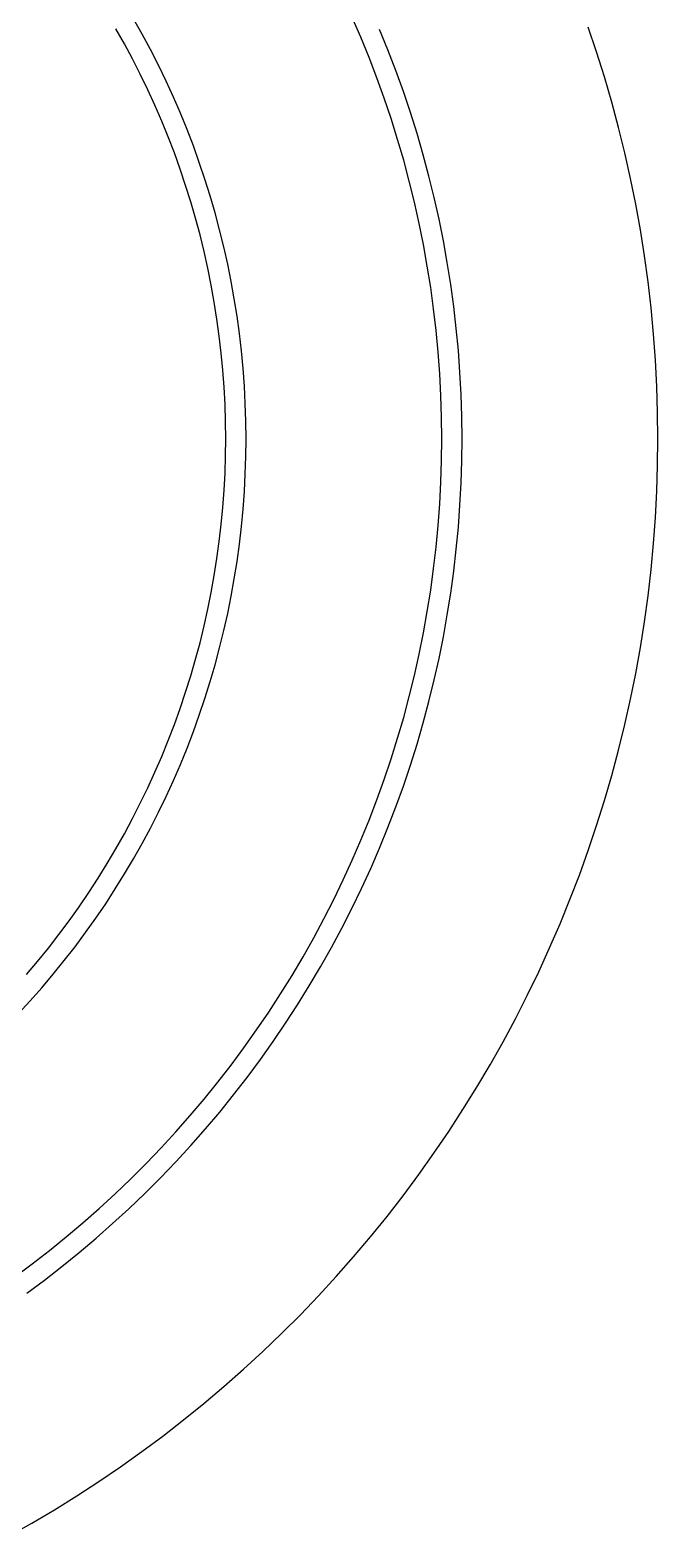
# Model space of a CAD drawing. Header units: metres. Extents: x 0.1 to 21.3, y -11.9 to -0.1.
# Drawn here: x 18.43 to 21.33, y -10.97 to -4 of the extents above; entities that cross this region are included whole.
import ezdxf

# ---------------------------------------------------------------- set-up
doc = ezdxf.new("R2010")
doc.units = ezdxf.units.M

msp = doc.modelspace()

# ---------------------------------------------------------------- linework, layer by layer
at = {"layer": 'GROUP2'}
for p, q in [((18.945, -4.0144), (18.905, -3.9435)), ((19.9577, -4.0297), (19.9178, -3.9376)), ((18.8629, -4.0596), (18.8238, -3.9904)), ((18.9835, -4.0862), (18.945, -4.0144)), ((19.9956, -4.1227), (19.9577, -4.0297)), ((20.0828, -4.0882), (20.0441, -3.9934)), ((21.0488, -4.0971), (21.01, -3.9821)), ((18.9004, -4.1297), (18.8629, -4.0596)), ((19.0205, -4.1588), (18.9835, -4.0862)), ((20.1195, -4.1838), (20.0828, -4.0882)), ((21.0851, -4.2129), (21.0488, -4.0971)), ((18.9365, -4.2005), (18.9004, -4.1297)), ((19.0559, -4.2321), (19.0205, -4.1588)), ((20.0316, -4.2165), (19.9956, -4.1227)), ((18.9711, -4.272), (18.9365, -4.2005)), ((19.0898, -4.3062), (19.0559, -4.2321)), ((20.0656, -4.3109), (20.0316, -4.2165)), ((20.1542, -4.2801), (20.1195, -4.1838)), ((21.1189, -4.3295), (21.0851, -4.2129)), ((19.0042, -4.3443), (18.9711, -4.272)), ((19.1222, -4.3809), (19.0898, -4.3062)), ((20.0976, -4.4061), (20.0656, -4.3109)), ((20.1868, -4.3772), (20.1542, -4.2801)), ((19.0357, -4.4173), (19.0042, -4.3443)), ((19.153, -4.4563), (19.1222, -4.3809)), ((20.2174, -4.4749), (20.1868, -4.3772)), ((21.1503, -4.4467), (21.1189, -4.3295)), ((19.0658, -4.4908), (19.0357, -4.4173)), ((19.1821, -4.5324), (19.153, -4.4563)), ((20.1277, -4.502), (20.0976, -4.4061)), ((21.1793, -4.5646), (21.1503, -4.4467)), ((19.0943, -4.565), (19.0658, -4.4908)), ((20.1557, -4.5984), (20.1277, -4.502)), ((20.246, -4.5732), (20.2174, -4.4749)), ((19.1212, -4.6398), (19.0943, -4.565)), ((19.2097, -4.609), (19.1821, -4.5324)), ((20.1817, -4.6954), (20.1557, -4.5984)), ((20.2725, -4.6721), (20.246, -4.5732)), ((21.2058, -4.683), (21.1793, -4.5646)), ((19.1465, -4.7152), (19.1212, -4.6398)), ((19.2357, -4.6862), (19.2097, -4.609)), ((19.1703, -4.791), (19.1465, -4.7152)), ((19.2601, -4.7639), (19.2357, -4.6862)), ((20.2056, -4.7929), (20.1817, -4.6954)), ((20.2969, -4.7715), (20.2725, -4.6721)), ((21.2297, -4.802), (21.2058, -4.683)), ((19.1925, -4.8673), (19.1703, -4.791)), ((19.2828, -4.8421), (19.2601, -4.7639)), ((20.2276, -4.8909), (20.2056, -4.7929)), ((20.3193, -4.8714), (20.2969, -4.7715)), ((21.2512, -4.9214), (21.2297, -4.802)), ((19.2131, -4.9441), (19.1925, -4.8673)), ((19.3039, -4.9208), (19.2828, -4.8421)), ((20.3395, -4.9718), (20.3193, -4.8714)), ((19.232, -5.0213), (19.2131, -4.9441)), ((19.3233, -4.9999), (19.3039, -4.9208)), ((20.2474, -4.9894), (20.2276, -4.8909)), ((21.2702, -5.0413), (21.2512, -4.9214)), ((19.3411, -5.0794), (19.3233, -4.9999)), ((20.2652, -5.0882), (20.2474, -4.9894)), ((20.3576, -5.0726), (20.3395, -4.9718)), ((19.2493, -5.0989), (19.232, -5.0213)), ((19.3572, -5.1592), (19.3411, -5.0794)), ((20.3736, -5.1737), (20.3576, -5.0726)), ((21.2867, -5.1616), (21.2702, -5.0413)), ((19.2651, -5.1768), (19.2493, -5.0989)), ((20.2809, -5.1874), (20.2652, -5.0882)), ((19.2791, -5.255), (19.2651, -5.1768)), ((19.3716, -5.2394), (19.3572, -5.1592)), ((20.2945, -5.2869), (20.2809, -5.1874)), ((20.3875, -5.2752), (20.3736, -5.1737)), ((21.3006, -5.2821), (21.2867, -5.1616)), ((19.2916, -5.3335), (19.2791, -5.255)), ((19.3843, -5.3198), (19.3716, -5.2394)), ((20.3061, -5.3867), (20.2945, -5.2869)), ((20.3993, -5.3769), (20.3875, -5.2752)), ((21.3121, -5.403), (21.3006, -5.2821)), ((19.3024, -5.4122), (19.2916, -5.3335)), ((19.3954, -5.4005), (19.3843, -5.3198)), ((19.3115, -5.4912), (19.3024, -5.4122)), ((19.4047, -5.4814), (19.3954, -5.4005)), ((20.3155, -5.4866), (20.3061, -5.3867)), ((20.4089, -5.4788), (20.3993, -5.3769)), ((21.321, -5.524), (21.3121, -5.403)), ((19.319, -5.5703), (19.3115, -5.4912)), ((19.4124, -5.5625), (19.4047, -5.4814)), ((20.3229, -5.5868), (20.3155, -5.4866)), ((20.4164, -5.5809), (20.4089, -5.4788)), ((19.3248, -5.6496), (19.319, -5.5703)), ((19.4184, -5.6437), (19.4124, -5.5625)), ((21.3273, -5.6452), (21.321, -5.524)), ((19.4226, -5.725), (19.4184, -5.6437)), ((20.3281, -5.6871), (20.3229, -5.5868)), ((20.4218, -5.6832), (20.4164, -5.5809)), ((21.3311, -5.7665), (21.3273, -5.6452)), ((19.329, -5.729), (19.3248, -5.6496)), ((20.3313, -5.7875), (20.3281, -5.6871)), ((20.425, -5.7855), (20.4218, -5.6832)), ((19.3314, -5.8084), (19.329, -5.729)), ((19.4252, -5.8065), (19.4226, -5.725)), ((21.3324, -5.8879), (21.3311, -5.7665)), ((19.3323, -5.8879), (19.3314, -5.8084)), ((19.426, -5.8879), (19.4252, -5.8065)), ((20.3323, -5.8879), (20.3313, -5.7875)), ((20.4261, -5.8879), (20.425, -5.7855)), ((19.3314, -5.9674), (19.3323, -5.8879)), ((19.4252, -5.9693), (19.426, -5.8879)), ((20.3313, -5.9883), (20.3323, -5.8879)), ((20.425, -5.9903), (20.4261, -5.8879)), ((21.3311, -6.0093), (21.3324, -5.8879)), ((19.329, -6.0468), (19.3314, -5.9674)), ((19.4226, -6.0507), (19.4252, -5.9693)), ((20.3281, -6.0887), (20.3313, -5.9883)), ((20.4218, -6.0926), (20.425, -5.9903)), ((19.3248, -6.1262), (19.329, -6.0468)), ((19.4184, -6.1321), (19.4226, -6.0507)), ((21.3273, -6.1306), (21.3311, -6.0093)), ((19.319, -6.2055), (19.3248, -6.1262)), ((19.4124, -6.2133), (19.4184, -6.1321)), ((20.3229, -6.189), (20.3281, -6.0887)), ((20.4164, -6.1949), (20.4218, -6.0926)), ((21.321, -6.2518), (21.3273, -6.1306)), ((20.3155, -6.2891), (20.3229, -6.189)), ((20.4089, -6.297), (20.4164, -6.1949)), ((19.3115, -6.2846), (19.319, -6.2055)), ((19.4047, -6.2944), (19.4124, -6.2133)), ((21.3121, -6.3728), (21.321, -6.2518)), ((19.3024, -6.3635), (19.3115, -6.2846)), ((19.3954, -6.3753), (19.4047, -6.2944)), ((20.3061, -6.3891), (20.3155, -6.2891)), ((20.3993, -6.3989), (20.4089, -6.297)), ((19.2916, -6.4423), (19.3024, -6.3635)), ((19.3843, -6.456), (19.3954, -6.3753)), ((20.2945, -6.4889), (20.3061, -6.3891)), ((20.3875, -6.5006), (20.3993, -6.3989)), ((21.3006, -6.4936), (21.3121, -6.3728)), ((19.2791, -6.5208), (19.2916, -6.4423)), ((19.3716, -6.5364), (19.3843, -6.456)), ((19.2651, -6.599), (19.2791, -6.5208)), ((19.3572, -6.6166), (19.3716, -6.5364)), ((20.2809, -6.5884), (20.2945, -6.4889)), ((20.3736, -6.6021), (20.3875, -6.5006)), ((21.2867, -6.6142), (21.3006, -6.4936)), ((19.2493, -6.6769), (19.2651, -6.599)), ((19.3411, -6.6964), (19.3572, -6.6166)), ((20.2652, -6.6876), (20.2809, -6.5884)), ((20.3576, -6.7032), (20.3736, -6.6021)), ((21.2702, -6.7345), (21.2867, -6.6142)), ((19.232, -6.7545), (19.2493, -6.6769)), ((20.2474, -6.7864), (20.2652, -6.6876)), ((19.2131, -6.8317), (19.232, -6.7545)), ((19.3233, -6.7759), (19.3411, -6.6964)), ((20.3395, -6.804), (20.3576, -6.7032)), ((21.2512, -6.8543), (21.2702, -6.7345)), ((19.3039, -6.855), (19.3233, -6.7759)), ((20.2276, -6.8848), (20.2474, -6.7864)), ((20.3193, -6.9043), (20.3395, -6.804)), ((19.1925, -6.9085), (19.2131, -6.8317)), ((19.2828, -6.9337), (19.3039, -6.855)), ((20.2056, -6.9829), (20.2276, -6.8848)), ((21.2297, -6.9738), (21.2512, -6.8543)), ((19.1703, -6.9848), (19.1925, -6.9085)), ((19.2601, -7.0119), (19.2828, -6.9337)), ((20.2969, -7.0043), (20.3193, -6.9043)), ((19.1465, -7.0606), (19.1703, -6.9848)), ((19.2357, -7.0896), (19.2601, -7.0119)), ((20.1817, -7.0804), (20.2056, -6.9829)), ((20.2725, -7.1037), (20.2969, -7.0043)), ((21.2058, -7.0928), (21.2297, -6.9738)), ((19.1212, -7.136), (19.1465, -7.0606)), ((19.2097, -7.1668), (19.2357, -7.0896)), ((20.1557, -7.1774), (20.1817, -7.0804)), ((20.246, -7.2026), (20.2725, -7.1037)), ((21.1793, -7.2112), (21.2058, -7.0928)), ((19.0943, -7.2107), (19.1212, -7.136)), ((19.1821, -7.2434), (19.2097, -7.1668)), ((20.1277, -7.2738), (20.1557, -7.1774)), ((19.0658, -7.2849), (19.0943, -7.2107)), ((19.153, -7.3195), (19.1821, -7.2434)), ((20.2174, -7.3009), (20.246, -7.2026)), ((21.1503, -7.3291), (21.1793, -7.2112)), ((19.0357, -7.3585), (19.0658, -7.2849)), ((20.0976, -7.3697), (20.1277, -7.2738)), ((20.1868, -7.3986), (20.2174, -7.3009)), ((19.0042, -7.4315), (19.0357, -7.3585)), ((19.1222, -7.3949), (19.153, -7.3195)), ((20.0656, -7.4648), (20.0976, -7.3697)), ((21.1189, -7.4463), (21.1503, -7.3291)), ((18.9711, -7.5037), (19.0042, -7.4315)), ((19.0898, -7.4696), (19.1222, -7.3949)), ((20.1542, -7.4957), (20.1868, -7.3986)), ((21.0851, -7.5629), (21.1189, -7.4463)), ((18.9365, -7.5753), (18.9711, -7.5037)), ((19.0559, -7.5437), (19.0898, -7.4696)), ((20.0316, -7.5593), (20.0656, -7.4648)), ((20.1195, -7.592), (20.1542, -7.4957)), ((18.9004, -7.6461), (18.9365, -7.5753)), ((19.0205, -7.617), (19.0559, -7.5437)), ((19.9956, -7.6531), (20.0316, -7.5593)), ((20.0828, -7.6876), (20.1195, -7.592)), ((21.0488, -7.6787), (21.0851, -7.5629)), ((18.8629, -7.7162), (18.9004, -7.6461)), ((18.9835, -7.6896), (19.0205, -7.617)), ((19.9577, -7.7461), (19.9956, -7.6531)), ((18.8238, -7.7854), (18.8629, -7.7162)), ((18.945, -7.7613), (18.9835, -7.6896)), ((20.0441, -7.7824), (20.0828, -7.6876)), ((21.01, -7.7937), (21.0488, -7.6787)), ((18.7834, -7.8538), (18.8238, -7.7854)), ((18.905, -7.8323), (18.945, -7.7613)), ((19.9178, -7.8382), (19.9577, -7.7461)), ((20.0034, -7.8764), (20.0441, -7.7824)), ((20.9689, -7.9079), (21.01, -7.7937)), ((18.7415, -7.9214), (18.7834, -7.8538)), ((18.8636, -7.9024), (18.905, -7.8323)), ((19.876, -7.9295), (19.9178, -7.8382)), ((18.6982, -7.988), (18.7415, -7.9214)), ((18.8207, -7.9716), (18.8636, -7.9024)), ((19.8323, -8.02), (19.876, -7.9295)), ((19.9608, -7.9695), (20.0034, -7.8764)), ((20.9254, -8.0212), (20.9689, -7.9079)), ((18.6535, -8.0538), (18.6982, -7.988)), ((18.7763, -8.0399), (18.8207, -7.9716)), ((19.9162, -8.0616), (19.9608, -7.9695)), ((18.6075, -8.1186), (18.6535, -8.0538)), ((18.7305, -8.1073), (18.7763, -8.0399)), ((19.7867, -8.1094), (19.8323, -8.02)), ((19.8698, -8.1529), (19.9162, -8.0616)), ((20.8796, -8.1336), (20.9254, -8.0212)), ((18.5601, -8.1824), (18.6075, -8.1186)), ((18.6833, -8.1737), (18.7305, -8.1073)), ((19.7392, -8.1979), (19.7867, -8.1094)), ((19.8214, -8.2431), (19.8698, -8.1529)), ((20.8314, -8.245), (20.8796, -8.1336)), ((18.5114, -8.2452), (18.5601, -8.1824)), ((18.6348, -8.2391), (18.6833, -8.1737)), ((19.6899, -8.2854), (19.7392, -8.1979)), ((18.4614, -8.3069), (18.5114, -8.2452)), ((18.5849, -8.3034), (18.6348, -8.2391)), ((19.6388, -8.3719), (19.6899, -8.2854)), ((19.7711, -8.3323), (19.8214, -8.2431)), ((20.7808, -8.3553), (20.8314, -8.245)), ((18.4101, -8.3676), (18.4614, -8.3069)), ((18.5336, -8.3667), (18.5849, -8.3034)), ((19.719, -8.4204), (19.7711, -8.3323)), ((20.728, -8.4646), (20.7808, -8.3553)), ((18.4272, -8.49), (18.481, -8.4289)), ((18.481, -8.4289), (18.5336, -8.3667)), ((19.5859, -8.4572), (19.6388, -8.3719)), ((19.665, -8.5075), (19.719, -8.4204)), ((18.372, -8.55), (18.4272, -8.49)), ((19.5312, -8.5415), (19.5859, -8.4572)), ((20.6729, -8.5728), (20.728, -8.4646)), ((19.4747, -8.6245), (19.5312, -8.5415)), ((19.6093, -8.5933), (19.665, -8.5075)), ((20.6156, -8.6797), (20.6729, -8.5728)), ((19.4166, -8.7064), (19.4747, -8.6245)), ((19.5517, -8.678), (19.6093, -8.5933)), ((19.3567, -8.787), (19.4166, -8.7064)), ((19.4924, -8.7615), (19.5517, -8.678)), ((20.556, -8.7855), (20.6156, -8.6797)), ((19.4314, -8.8437), (19.4924, -8.7615)), ((19.2951, -8.8664), (19.3567, -8.787)), ((19.3686, -8.9246), (19.4314, -8.8437)), ((20.4942, -8.8899), (20.556, -8.7855)), ((19.2319, -8.9444), (19.2951, -8.8664)), ((20.4302, -8.9931), (20.4942, -8.8899)), ((19.1671, -9.0211), (19.2319, -8.9444)), ((19.3042, -9.0042), (19.3686, -8.9246)), ((19.1007, -9.0964), (19.1671, -9.0211)), ((19.2381, -9.0824), (19.3042, -9.0042)), ((20.3641, -9.0949), (20.4302, -8.9931)), ((19.0327, -9.1704), (19.1007, -9.0964)), ((19.1704, -9.1592), (19.2381, -9.0824)), ((20.2959, -9.1953), (20.3641, -9.0949)), ((18.9632, -9.2428), (19.0327, -9.1704)), ((19.1011, -9.2345), (19.1704, -9.1592)), ((20.2256, -9.2942), (20.2959, -9.1953)), ((18.8922, -9.3139), (18.9632, -9.2428)), ((19.0302, -9.3084), (19.1011, -9.2345)), ((18.8197, -9.3834), (18.8922, -9.3139)), ((18.9578, -9.3808), (19.0302, -9.3084)), ((20.1533, -9.3916), (20.2256, -9.2942)), ((18.7458, -9.4513), (18.8197, -9.3834)), ((18.8839, -9.4517), (18.9578, -9.3808)), ((20.0789, -9.4875), (20.1533, -9.3916)), ((18.6705, -9.5178), (18.7458, -9.4513)), ((18.8085, -9.521), (18.8839, -9.4517)), ((18.5937, -9.5826), (18.6705, -9.5178)), ((18.7317, -9.5887), (18.8085, -9.521)), ((20.0025, -9.5819), (20.0789, -9.4875)), ((18.5157, -9.6458), (18.5937, -9.5826)), ((18.6535, -9.6548), (18.7317, -9.5887)), ((19.9241, -9.6746), (20.0025, -9.5819)), ((18.4364, -9.7073), (18.5157, -9.6458)), ((18.5739, -9.7193), (18.6535, -9.6548)), ((19.8439, -9.7656), (19.9241, -9.6746)), ((18.3557, -9.7672), (18.4364, -9.7073)), ((18.493, -9.782), (18.5739, -9.7193)), ((18.4108, -9.8431), (18.493, -9.782)), ((19.7617, -9.8549), (19.8439, -9.7656)), ((19.6777, -9.9425), (19.7617, -9.8549)), ((19.5919, -10.0284), (19.6777, -9.9425)), ((19.5043, -10.1124), (19.5919, -10.0284)), ((19.415, -10.1945), (19.5043, -10.1124)), ((19.3239, -10.2748), (19.415, -10.1945)), ((19.2312, -10.3531), (19.3239, -10.2748)), ((19.1369, -10.4295), (19.2312, -10.3531)), ((19.041, -10.5039), (19.1369, -10.4295)), ((18.9435, -10.5763), (19.041, -10.5039)), ((18.8446, -10.6466), (18.9435, -10.5763)), ((18.7442, -10.7148), (18.8446, -10.6466)), ((18.6424, -10.7809), (18.7442, -10.7148)), ((18.5393, -10.8449), (18.6424, -10.7809)), ((18.4348, -10.9066), (18.5393, -10.8449)), ((18.3291, -10.9662), (18.4348, -10.9066))]:
    msp.add_line(p, q, dxfattribs=at)

doc.saveas('drawing.dxf')
